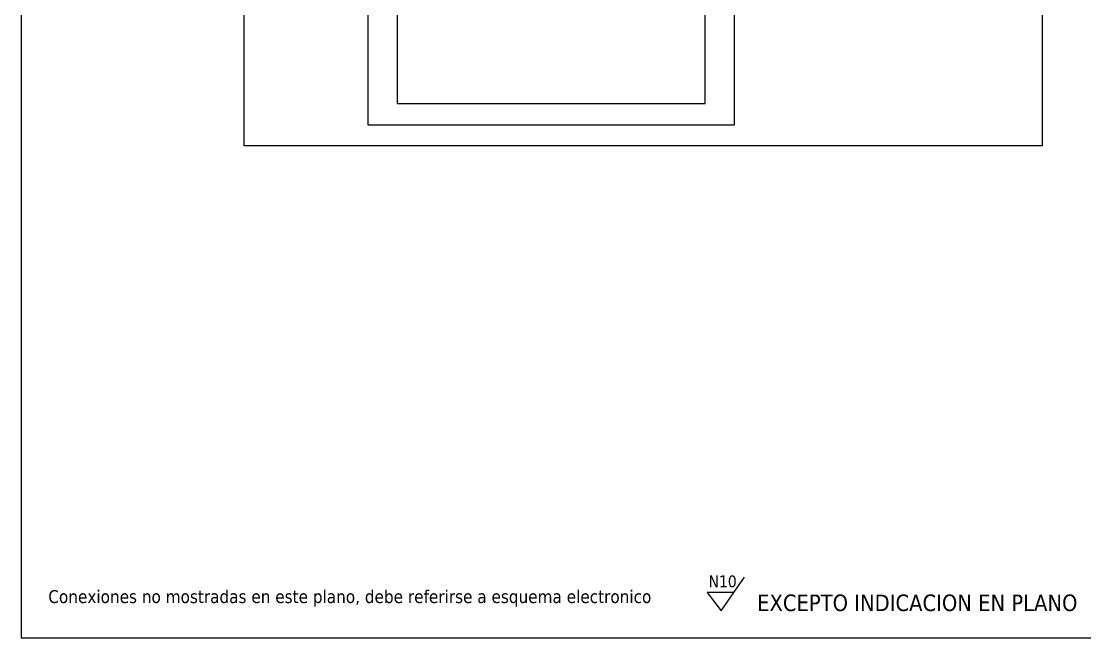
# Model space of a CAD drawing. Header units: millimetres. Extents: x 123.5 to 144.3, y 105.4 to 121.6.
# Drawn here: x 123.51 to 133.37, y 105.41 to 111.12 of the extents above; entities that cross this region are included whole.
import ezdxf

# ---------------------------------------------------------------- set-up
doc = ezdxf.new("R2010")
doc.units = ezdxf.units.MM
doc.layers.add('CONTORNO', color=179, linetype='Continuous')
doc.layers.add('WIRES', color=7, linetype='Continuous')
doc.styles.add('SLDTEXTSTYLE0', font='tahoma.ttf')
doc.styles.get("Standard").update_dxf_attribs({"font": 'tahoma.ttf'})

msp = doc.modelspace()

# ---------------------------------------------------------------- linework, layer by layer
at = {"color": 7, "linetype": 'Continuous'}
for p, q in [((123.5055, 121.5905), (123.5055, 105.4055)), ((123.5055, 105.4055), (144.2555, 105.4055))]:
    msp.add_line(p, q, dxfattribs=at)
at = {"layer": 'CONTORNO'}
for p, q in [((130.1129, 105.8263), (130.2106, 105.9687)), ((129.8648, 105.8263), (129.9956, 105.6552)), ((130.1129, 105.8263), (129.8648, 105.8263)), ((129.9956, 105.6552), (130.1129, 105.8263))]:
    msp.add_line(p, q, dxfattribs=at)
at = {"layer": 'WIRES'}
for p, q in [((132.9722, 117.1438), (132.9722, 109.9678)), ((126.992, 116.5564), (126.992, 110.3589)), ((126.7181, 116.3064), (126.7181, 110.1634)), ((125.5721, 109.9678), (125.5721, 116.1314)), ((130.1179, 110.1634), (130.1179, 111.6609)), ((129.8487, 110.3589), (129.8487, 111.5708)), ((126.992, 110.3589), (129.8487, 110.3589)), ((126.7181, 110.1634), (130.1179, 110.1634)), ((132.9722, 109.9678), (125.5721, 109.9678))]:
    msp.add_line(p, q, dxfattribs=at)

# ---------------------------------------------------------------- texts
at = {"insert": (123.7561, 105.8471), "char_height": 0.12, "attachment_point": 1}
msp.add_mtext_dynamic_manual_height_columns('Conexiones no mostradas en este plano, debe referirse a esquema electronico', width=9.456212, gutter_width=0.05, heights=[0], dxfattribs=at)
at = {"layer": 'CONTORNO', "insert": (129.8781, 105.9833), "char_height": 0.1098, "attachment_point": 1, "style": 'SLDTEXTSTYLE0'}
msp.add_mtext('N10', dxfattribs=at)
at = {"layer": 'CONTORNO', "color": 7, "insert": (133.2995, 105.8064), "char_height": 0.153723, "attachment_point": 3, "style": 'SLDTEXTSTYLE0'}
msp.add_mtext('EXCEPTO INDICACION EN PLANO', dxfattribs=at)

doc.saveas('drawing.dxf')
